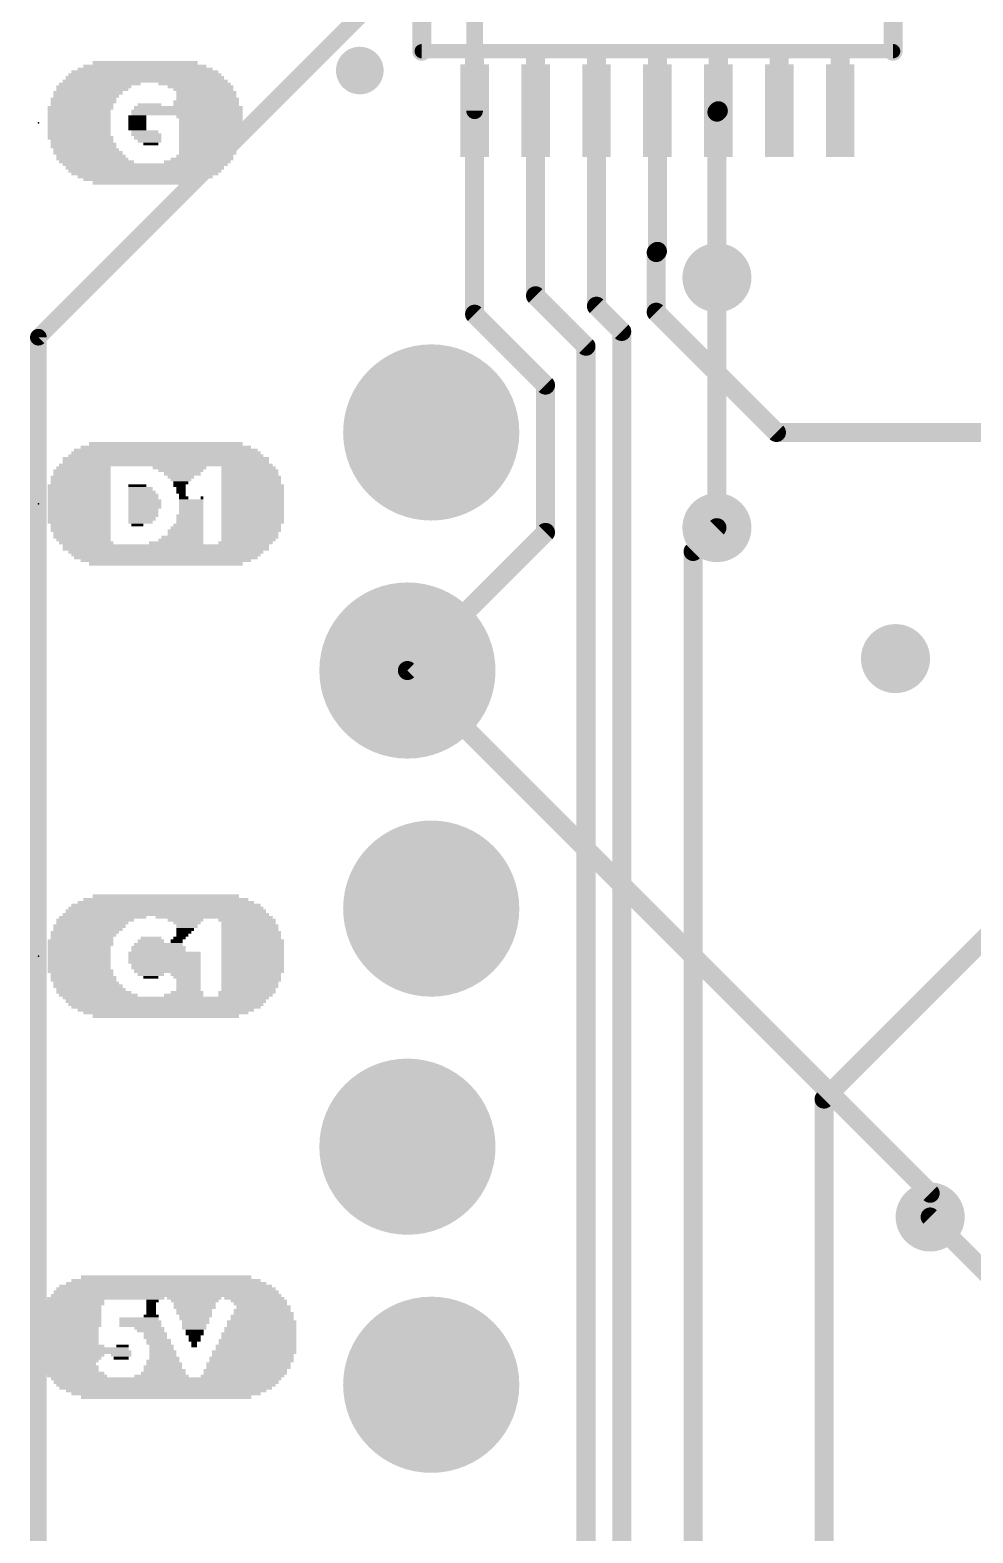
# Model space of a CAD drawing. Extents: x -23 to 84, y -8 to 75.
# Drawn here: x 14.9 to 24.96, y 27.63 to 43.66 of the extents above; entities that cross this region are included whole.
import ezdxf

# ---------------------------------------------------------------- set-up
doc = ezdxf.new("R2010")
doc.units = 0
for name, color, linetype in [('1', 12, 'CONTINUOUS'), ('16', 132, 'CONTINUOUS'), ('17', 110, 'CONTINUOUS'), ('18', 110, 'CONTINUOUS'), ('21', 253, 'CONTINUOUS'), ('23', 53, 'CONTINUOUS'), ('51', 253, 'CONTINUOUS')]:
    doc.layers.add(name, color=color, linetype=linetype)

# ---------------------------------------------------------------- blocks, each defined once
blk = doc.blocks.new('RECT')
blk.add_solid([(-0.5, -0.5), (0.5, -0.5), (-0.5, 0.5), (0.5, 0.5)])
blk = doc.blocks.new('ROUNDP')
at = {"const_width": 0.5}
blk.add_lwpolyline([(0, -0.25, 1), (0, 0.25, 1), (0, -0.25)], format="xyb", dxfattribs=at)
blk = doc.blocks.new('ROUNDV')
at = {"const_width": 0.5}
blk.add_lwpolyline([(0, -0.25, 1), (0, 0.25, 1), (0, -0.25)], format="xyb", dxfattribs=at)

msp = doc.modelspace()

# ---------------------------------------------------------------- linework, layer by layer
at = {"layer": '1'}
for points, const_width in [([(14.986, 40.386), (20.94, 46.34)], 0.1778), ([(19.64, 42.8022), (19.64, 43.77)], 0.1778), ([(19.64, 42.8022), (19.64, 40.6312)], 0.2032), ([(20.29, 42.8022), (20.29, 40.8278)], 0.2032), ([(20.94, 42.8022), (20.94, 40.7166)], 0.2032), ([(21.59, 41.302), (21.59, 42.8022)], 0.2032), ([(22.225, 42.7872), (22.24, 42.8022)], 0.2032), ([(22.225, 41.021), (22.225, 42.7872)], 0.2032), ([(21.5773, 41.2893), (21.59, 41.302)], 0.2032), ([(21.5773, 40.6527), (21.5773, 41.2893)], 0.2032), ([(20.29, 40.8278), (20.828, 40.2898)], 0.2032), ([(19.64, 40.6312), (20.3962, 39.875)], 0.2032), ([(20.94, 40.7166), (21.209, 40.4476)], 0.2032), ([(22.86, 39.37), (21.5773, 40.6527)], 0.2032), ([(14.986, 19.812), (14.986, 40.386)], 0.1778), ([(21.209, 40.4476), (21.209, 10.922)], 0.2032), ([(20.828, 40.2898), (20.828, 13.335)], 0.2032), ([(20.3962, 39.875), (20.3962, 38.3032)], 0.2032), ([(27.94, 39.37), (22.86, 39.37)], 0.2032), ([(20.3962, 38.3032), (18.923, 36.83)], 0.2032), ([(21.971, 38.1), (22.225, 38.354)], 0.2032), ([(21.971, 22.098), (21.971, 38.1)], 0.2032), ([(25.4, 34.29), (23.368, 32.258)], 0.2032), ([(23.368, 32.258), (23.368, 10.668)], 0.2032), ([(24.5, 31), (25.4, 30.1)], 0.2032)]:
    msp.add_lwpolyline(points, dxfattribs=dict(at, const_width=const_width))
for points, const_width in [([(19.6908, 42.8022, 1), (19.5892, 42.8022)], 0.1016), ([(19.5955, 42.8022, 1), (19.6845, 42.8022)], 0.0889), ([(20.3408, 42.8022, 1), (20.2392, 42.8022)], 0.1016), ([(20.9908, 42.8022, 1), (20.8892, 42.8022)], 0.1016), ([(21.6408, 42.8022, 1), (21.5392, 42.8022)], 0.1016), ([(22.2758, 42.7872, 1), (22.1742, 42.7872)], 0.1016), ([(22.1891, 42.8231, 1), (22.2609, 42.7513)], 0.1016), ([(22.2759, 42.7663, 1), (22.2041, 42.8381)], 0.1016), ([(21.6281, 41.2893, 1), (21.5265, 41.2893)], 0.1016), ([(21.5414, 41.3252, 1), (21.6132, 41.2534)], 0.1016), ([(21.6259, 41.2661, 1), (21.5541, 41.3379)], 0.1016), ([(21.5392, 41.302, 1), (21.6408, 41.302)], 0.1016), ([(22.1742, 41.021, 1), (22.2758, 41.021)], 0.1016), ([(20.3259, 40.8637, 1), (20.2541, 40.7919)], 0.1016), ([(19.6759, 40.6671, 1), (19.6041, 40.5953)], 0.1016), ([(20.2392, 40.8278, 1), (20.3408, 40.8278)], 0.1016), ([(20.9759, 40.7526, 1), (20.9041, 40.6807)], 0.1016), ([(20.8892, 40.7166, 1), (20.9908, 40.7166)], 0.1016), ([(21.6132, 40.6886, 1), (21.5414, 40.6168)], 0.1016), ([(19.5892, 40.6312, 1), (19.6908, 40.6312)], 0.1016), ([(21.5265, 40.6527, 1), (21.6281, 40.6527)], 0.1016), ([(15.0305, 40.386, 1), (14.9416, 40.386)], 0.0889), ([(14.9546, 40.4174, 1), (15.0174, 40.3546)], 0.0889), ([(21.2598, 40.4476, 1), (21.1582, 40.4476)], 0.1016), ([(21.1731, 40.4117, 1), (21.2449, 40.4836)], 0.1016), ([(20.8788, 40.2898, 1), (20.7772, 40.2898)], 0.1016), ([(20.7921, 40.2539, 1), (20.8639, 40.3257)], 0.1016), ([(20.447, 39.875, 1), (20.3454, 39.875)], 0.1016), ([(20.3603, 39.8391, 1), (20.4321, 39.9109)], 0.1016), ([(22.86, 39.4208, 1), (22.86, 39.3192)], 0.1016), ([(22.8241, 39.3341, 1), (22.8959, 39.4059)], 0.1016), ([(20.3454, 38.3032, 1), (20.447, 38.3032)], 0.1016), ([(20.4321, 38.2673, 1), (20.3603, 38.3391)], 0.1016), ([(22.2609, 38.3181, 1), (22.1891, 38.3899)], 0.1016), ([(22.0218, 38.1, 1), (21.9202, 38.1)], 0.1016), ([(21.9351, 38.1359, 1), (22.0069, 38.0641)], 0.1016), ([(18.8871, 36.8659, 1), (18.9589, 36.7941)], 0.1016), ([(23.4188, 32.258, 1), (23.3172, 32.258)], 0.1016), ([(23.3321, 32.2939, 1), (23.4039, 32.2221)], 0.1016), ([(24.5359, 31.0359, 1), (24.4641, 30.9641)], 0.1016)]:
    msp.add_lwpolyline(points, format="xyb", dxfattribs=dict(at, const_width=const_width))
at = {"layer": '16', "const_width": 0.2032}
for points in [[(22.225, 38.354), (22.225, 41.021)], [(18.923, 36.83), (24.5, 31.253)], [(24.5, 31.253), (24.5, 31)]]:
    msp.add_lwpolyline(points, dxfattribs=at)
at = {"layer": '16', "const_width": 0.1016}
for points in [[(22.2758, 41.021, 1), (22.1742, 41.021)], [(22.1742, 38.354, 1), (22.2758, 38.354)], [(18.9589, 36.8659, 1), (18.8871, 36.7941)], [(24.5508, 31.253, 1), (24.4492, 31.253)], [(24.4641, 31.2171, 1), (24.5359, 31.2889)], [(24.4492, 31, 1), (24.5508, 31)]]:
    msp.add_lwpolyline(points, format="xyb", dxfattribs=at)
at = {"layer": '21', "const_width": 0.2032}
for points in [[(19.0754, 43.4372), (19.0754, 48.0028)], [(24.1046, 48.0028), (24.1046, 43.4372)]]:
    msp.add_lwpolyline(points, dxfattribs=at)
at = {"layer": '21'}
for points, const_width in [([(18.415, 43.1038, 1), (18.415, 43.3578, 1), (18.415, 43.1038)], 0.254), ([(19.0246, 43.4372, 1), (19.1262, 43.4372)], 0.1016), ([(24.0538, 43.4372, 1), (24.1554, 43.4372)], 0.1016)]:
    msp.add_lwpolyline(points, format="xyb", dxfattribs=dict(at, const_width=const_width))
at = {"layer": '23'}
for p in [(14.986, 42.672), (14.986, 38.608), (14.986, 33.782)]:
    msp.add_point(p, dxfattribs=at)
at = {"layer": '51', "const_width": 0.1524}
msp.add_lwpolyline([(19.0754, 43.4372), (24.1046, 43.4372)], dxfattribs=at)
at = {"layer": '51', "const_width": 0.0762}
for points in [[(19.0754, 43.4753, 1), (19.0754, 43.3991)], [(24.1046, 43.3991, 1), (24.1046, 43.4753)]]:
    msp.add_lwpolyline(points, format="xyb", dxfattribs=at)

# ---------------------------------------------------------------- block references
at = {"layer": '1', "xscale": 0.3048, "yscale": 0.9906}
for p in [(19.64, 42.8022), (20.29, 42.8022), (20.94, 42.8022), (21.59, 42.8022), (22.24, 42.8022), (22.89, 42.8022), (23.54, 42.8022)]:
    msp.add_blockref('RECT', p, dxfattribs=at)
at = {"layer": '17', "xscale": 1.8796, "yscale": 1.8796}
for p in [(19.177, 39.37), (19.177, 39.37), (18.923, 36.83), (18.923, 36.83), (19.177, 34.29), (19.177, 34.29), (18.923, 31.75), (18.923, 31.75), (19.177, 29.21), (19.177, 29.21)]:
    msp.add_blockref('ROUNDP', p, dxfattribs=at)
at = {"layer": '18', "xscale": 0.7366, "yscale": 0.7366}
for p in [(22.225, 41.021), (22.225, 41.021), (22.225, 38.354), (22.225, 38.354), (24.13, 36.957), (24.13, 36.957), (24.5, 31), (24.5, 31)]:
    msp.add_blockref('ROUNDV', p, dxfattribs=at)
at = {"layer": '21'}
for p, xscale, yscale in [((16.121, 43.277), 1.31, 0.03), ((16.126, 43.312), 1.12, 0.04), ((16.126, 43.117), 1.76, 0.03), ((16.121, 43.152), 1.69, 0.04), ((16.121, 43.187), 1.63, 0.03), ((16.121, 43.217), 1.57, 0.03), ((16.126, 43.247), 1.44, 0.03), ((15.516, 42.992), 0.74, 0.04), ((15.496, 42.957), 0.7, 0.03), ((15.576, 43.057), 0.8, 0.03), ((15.561, 43.027), 0.77, 0.03), ((15.641, 43.087), 0.87, 0.03), ((16.651, 43.087), 0.77, 0.03), ((16.716, 43.057), 0.7, 0.03), ((16.746, 43.027), 0.64, 0.03), ((16.776, 42.992), 0.64, 0.04), ((16.776, 42.957), 0.64, 0.03), ((15.436, 42.832), 0.7, 0.04), ((15.421, 42.797), 0.67, 0.03), ((15.466, 42.927), 0.7, 0.03), ((15.466, 42.897), 0.7, 0.03), ((15.451, 42.867), 0.67, 0.03), ((16.571, 42.797), 1.19, 0.03), ((16.586, 42.832), 1.16, 0.04), ((16.171, 42.867), 0.25, 0.03), ((16.776, 42.897), 0.7, 0.03), ((16.776, 42.867), 0.7, 0.03), ((16.791, 42.927), 0.67, 0.03), ((15.421, 42.767), 0.67, 0.03), ((15.421, 42.737), 0.67, 0.03), ((15.421, 42.707), 0.67, 0.03), ((15.421, 42.672), 0.67, 0.04), ((15.421, 42.637), 0.67, 0.03), ((16.041, 42.737), 0.19, 0.03), ((16.041, 42.707), 0.19, 0.03), ((16.041, 42.672), 0.19, 0.04), ((16.041, 42.637), 0.19, 0.03), ((16.571, 42.767), 1.19, 0.03), ((16.811, 42.737), 0.71, 0.03), ((16.826, 42.707), 0.68, 0.03), ((16.826, 42.672), 0.68, 0.04), ((16.826, 42.637), 0.68, 0.03), ((15.421, 42.607), 0.67, 0.03), ((15.421, 42.577), 0.67, 0.03), ((15.421, 42.547), 0.67, 0.03), ((15.436, 42.512), 0.7, 0.04), ((15.451, 42.477), 0.67, 0.03), ((16.041, 42.607), 0.19, 0.03), ((16.121, 42.577), 0.29, 0.03), ((16.136, 42.547), 0.32, 0.03), ((16.151, 42.512), 0.29, 0.04), ((16.171, 42.477), 0.25, 0.03), ((16.826, 42.607), 0.68, 0.03), ((16.826, 42.577), 0.68, 0.03), ((16.826, 42.547), 0.68, 0.03), ((16.826, 42.512), 0.68, 0.04), ((16.806, 42.477), 0.64, 0.03), ((15.466, 42.447), 0.7, 0.03), ((15.466, 42.417), 0.7, 0.03), ((15.496, 42.387), 0.7, 0.03), ((15.516, 42.352), 0.74, 0.04), ((15.546, 42.317), 0.74, 0.03), ((16.186, 42.447), 0.16, 0.03), ((16.761, 42.317), 0.61, 0.03), ((16.806, 42.447), 0.64, 0.03), ((16.806, 42.417), 0.64, 0.03), ((16.791, 42.387), 0.61, 0.03), ((16.791, 42.352), 0.61, 0.04), ((15.561, 42.287), 0.77, 0.03), ((15.606, 42.257), 0.8, 0.03), ((16.126, 42.227), 1.76, 0.03), ((16.121, 42.192), 1.69, 0.04), ((16.121, 42.157), 1.63, 0.03), ((16.681, 42.257), 0.71, 0.03), ((16.731, 42.287), 0.67, 0.03), ((16.121, 42.127), 1.57, 0.03), ((16.126, 42.097), 1.44, 0.03), ((16.121, 42.067), 1.31, 0.03), ((16.126, 42.032), 1.12, 0.04), ((16.346, 39.123), 2.08, 0.03), ((16.346, 39.153), 2.02, 0.03), ((16.346, 39.183), 1.96, 0.03), ((16.346, 39.213), 1.82, 0.03), ((16.346, 39.248), 1.64, 0.04), ((15.451, 38.963), 0.61, 0.03), ((15.466, 38.993), 0.58, 0.03), ((16.346, 39.023), 2.28, 0.03), ((16.346, 39.088), 2.2, 0.04), ((16.346, 39.053), 2.2, 0.03), ((16.491, 38.993), 0.57, 0.03), ((16.506, 38.963), 0.48, 0.03), ((17.226, 38.993), 0.58, 0.03), ((17.241, 38.963), 0.61, 0.03), ((15.421, 38.803), 0.67, 0.03), ((15.436, 38.893), 0.64, 0.03), ((15.436, 38.863), 0.64, 0.03), ((15.436, 38.833), 0.64, 0.03), ((15.451, 38.928), 0.61, 0.04), ((16.041, 38.803), 0.19, 0.03), ((16.521, 38.928), 0.39, 0.04), ((16.506, 38.893), 0.28, 0.03), ((16.506, 38.863), 0.22, 0.03), ((16.506, 38.833), 0.16, 0.03), ((16.491, 38.803), 0.13, 0.03), ((17.241, 38.928), 0.61, 0.04), ((17.256, 38.893), 0.64, 0.03), ((17.256, 38.863), 0.64, 0.03), ((17.256, 38.833), 0.64, 0.03), ((17.271, 38.803), 0.67, 0.03), ((15.421, 38.768), 0.67, 0.04), ((15.421, 38.733), 0.67, 0.03), ((15.421, 38.703), 0.67, 0.03), ((15.421, 38.673), 0.67, 0.03), ((15.421, 38.643), 0.67, 0.03), ((16.076, 38.768), 0.26, 0.04), ((16.091, 38.733), 0.29, 0.03), ((16.106, 38.703), 0.32, 0.03), ((16.106, 38.673), 0.32, 0.03), ((16.121, 38.643), 0.35, 0.03), ((16.506, 38.768), 0.1, 0.04), ((16.506, 38.733), 0.1, 0.03), ((16.521, 38.703), 0.07, 0.03), ((16.536, 38.673), 0.1, 0.03), ((16.616, 38.643), 0.26, 0.03), ((16.731, 38.673), 0.03, 0.03), ((17.271, 38.768), 0.67, 0.04), ((17.271, 38.733), 0.67, 0.03), ((17.271, 38.703), 0.67, 0.03), ((17.271, 38.673), 0.67, 0.03), ((17.271, 38.643), 0.67, 0.03), ((15.421, 38.608), 0.67, 0.04), ((15.421, 38.573), 0.67, 0.03), ((15.421, 38.543), 0.67, 0.03), ((15.421, 38.513), 0.67, 0.03), ((15.421, 38.483), 0.67, 0.03), ((16.121, 38.608), 0.35, 0.04), ((16.121, 38.573), 0.35, 0.03), ((16.106, 38.543), 0.32, 0.03), ((16.106, 38.513), 0.32, 0.03), ((16.106, 38.483), 0.32, 0.03), ((16.601, 38.483), 0.29, 0.03), ((16.616, 38.608), 0.26, 0.04), ((16.616, 38.573), 0.26, 0.03), ((16.616, 38.543), 0.26, 0.03), ((16.616, 38.513), 0.26, 0.03), ((17.271, 38.608), 0.67, 0.04), ((17.271, 38.573), 0.67, 0.03), ((17.271, 38.543), 0.67, 0.03), ((17.271, 38.513), 0.67, 0.03), ((17.271, 38.483), 0.67, 0.03), ((15.421, 38.448), 0.67, 0.04), ((15.421, 38.413), 0.67, 0.03), ((15.436, 38.383), 0.64, 0.03), ((15.436, 38.353), 0.64, 0.03), ((15.436, 38.323), 0.64, 0.03), ((16.091, 38.448), 0.29, 0.04), ((16.076, 38.413), 0.26, 0.03), ((16.041, 38.383), 0.13, 0.03), ((16.556, 38.323), 0.38, 0.03), ((16.571, 38.353), 0.35, 0.03), ((16.586, 38.383), 0.32, 0.03), ((16.601, 38.448), 0.29, 0.04), ((16.601, 38.413), 0.29, 0.03), ((17.271, 38.448), 0.67, 0.04), ((17.271, 38.413), 0.67, 0.03), ((17.256, 38.383), 0.64, 0.03), ((17.256, 38.353), 0.64, 0.03), ((17.256, 38.323), 0.64, 0.03), ((15.451, 38.288), 0.61, 0.04), ((15.451, 38.253), 0.61, 0.03), ((15.466, 38.223), 0.58, 0.03), ((15.496, 38.193), 0.58, 0.03), ((16.346, 38.163), 2.2, 0.03), ((16.456, 38.193), 0.58, 0.03), ((16.506, 38.223), 0.48, 0.03), ((16.521, 38.253), 0.45, 0.03), ((16.556, 38.288), 0.38, 0.04), ((17.196, 38.193), 0.58, 0.03), ((17.241, 38.288), 0.61, 0.04), ((17.241, 38.253), 0.61, 0.03), ((17.226, 38.223), 0.58, 0.03), ((16.346, 38.128), 2.2, 0.04), ((16.346, 38.093), 2.08, 0.03), ((16.346, 38.063), 2.02, 0.03), ((16.346, 38.033), 1.96, 0.03), ((16.346, 38.003), 1.82, 0.03), ((16.346, 37.968), 1.64, 0.04), ((16.346, 34.327), 2.02, 0.03), ((16.346, 34.357), 1.88, 0.03), ((16.346, 34.387), 1.76, 0.03), ((16.346, 34.422), 1.56, 0.04), ((15.591, 34.167), 0.83, 0.03), ((15.671, 34.197), 0.93, 0.03), ((16.346, 34.227), 2.2, 0.03), ((16.346, 34.262), 2.14, 0.04), ((16.346, 34.297), 2.08, 0.03), ((16.861, 34.197), 1.25, 0.03), ((16.556, 34.167), 0.38, 0.03), ((17.211, 34.167), 0.61, 0.03), ((15.481, 34.037), 0.73, 0.03), ((15.466, 34.007), 0.7, 0.03), ((15.451, 33.977), 0.67, 0.03), ((15.531, 34.102), 0.77, 0.04), ((15.516, 34.067), 0.74, 0.03), ((15.561, 34.137), 0.77, 0.03), ((16.186, 33.977), 0.22, 0.03), ((16.571, 34.137), 0.29, 0.03), ((16.491, 33.977), 0.13, 0.03), ((16.571, 34.102), 0.23, 0.04), ((16.551, 34.067), 0.19, 0.03), ((16.536, 34.037), 0.16, 0.03), ((16.521, 34.007), 0.13, 0.03), ((17.226, 34.137), 0.58, 0.03), ((17.241, 34.102), 0.61, 0.04), ((17.241, 34.067), 0.61, 0.03), ((17.256, 34.037), 0.64, 0.03), ((17.256, 34.007), 0.64, 0.03), ((17.256, 33.977), 0.64, 0.03), ((15.436, 33.942), 0.7, 0.04), ((15.436, 33.907), 0.7, 0.03), ((15.421, 33.877), 0.67, 0.03), ((15.421, 33.847), 0.67, 0.03), ((15.421, 33.817), 0.67, 0.03), ((16.331, 33.817), 0.77, 0.03), ((16.266, 33.877), 0.58, 0.03), ((16.266, 33.847), 0.58, 0.03), ((16.266, 33.907), 0.52, 0.03), ((16.186, 33.942), 0.28, 0.04), ((16.461, 33.942), 0.13, 0.04), ((17.271, 33.942), 0.67, 0.04), ((17.271, 33.907), 0.67, 0.03), ((17.271, 33.877), 0.67, 0.03), ((17.271, 33.847), 0.67, 0.03), ((17.271, 33.817), 0.67, 0.03), ((15.421, 33.782), 0.67, 0.04), ((15.421, 33.747), 0.67, 0.03), ((15.421, 33.717), 0.67, 0.03), ((15.421, 33.687), 0.67, 0.03), ((15.421, 33.657), 0.67, 0.03), ((16.331, 33.782), 0.77, 0.04), ((16.331, 33.747), 0.77, 0.03), ((16.331, 33.717), 0.77, 0.03), ((16.346, 33.687), 0.74, 0.03), ((16.346, 33.657), 0.74, 0.03), ((17.271, 33.782), 0.67, 0.04), ((17.271, 33.747), 0.67, 0.03), ((17.271, 33.717), 0.67, 0.03), ((17.271, 33.687), 0.67, 0.03), ((17.271, 33.657), 0.67, 0.03), ((15.436, 33.622), 0.7, 0.04), ((15.451, 33.587), 0.67, 0.03), ((15.466, 33.557), 0.7, 0.03), ((15.466, 33.527), 0.7, 0.03), ((15.496, 33.497), 0.7, 0.03), ((16.361, 33.622), 0.71, 0.04), ((16.186, 33.587), 0.28, 0.03), ((16.186, 33.557), 0.16, 0.03), ((16.556, 33.587), 0.32, 0.03), ((16.571, 33.557), 0.29, 0.03), ((16.586, 33.527), 0.26, 0.03), ((16.586, 33.497), 0.26, 0.03), ((17.271, 33.622), 0.67, 0.04), ((17.256, 33.587), 0.64, 0.03), ((17.256, 33.557), 0.64, 0.03), ((17.256, 33.527), 0.64, 0.03), ((17.241, 33.497), 0.61, 0.03), ((15.516, 33.462), 0.74, 0.04), ((15.546, 33.427), 0.74, 0.03), ((15.576, 33.397), 0.8, 0.03), ((15.626, 33.367), 0.84, 0.03), ((16.346, 33.337), 2.2, 0.03), ((16.536, 33.367), 0.42, 0.03), ((16.571, 33.397), 0.35, 0.03), ((16.586, 33.462), 0.26, 0.04), ((16.586, 33.427), 0.26, 0.03), ((17.211, 33.397), 0.61, 0.03), ((17.196, 33.367), 0.58, 0.03), ((17.241, 33.462), 0.61, 0.04), ((17.226, 33.427), 0.58, 0.03), ((16.346, 33.302), 2.14, 0.04), ((16.346, 33.267), 2.08, 0.03), ((16.346, 33.237), 2.02, 0.03), ((16.346, 33.207), 1.88, 0.03), ((16.346, 33.177), 1.76, 0.03), ((16.346, 33.142), 1.56, 0.04), ((16.349, 30.293), 2.14, 0.03), ((16.349, 30.323), 2.02, 0.03), ((16.349, 30.358), 1.82, 0.04), ((15.704, 30.133), 1.25, 0.03), ((16.349, 30.163), 2.46, 0.03), ((16.349, 30.198), 2.4, 0.04), ((16.349, 30.233), 2.34, 0.03), ((16.344, 30.263), 2.27, 0.03), ((16.649, 30.133), 0.58, 0.03), ((17.289, 30.133), 0.64, 0.03), ((15.324, 29.973), 0.67, 0.03), ((15.339, 30.038), 0.64, 0.04), ((15.339, 30.003), 0.64, 0.03), ((15.369, 30.103), 0.64, 0.03), ((15.369, 30.073), 0.64, 0.03), ((16.204, 30.103), 0.13, 0.03), ((16.189, 30.073), 0.1, 0.03), ((16.189, 30.038), 0.1, 0.04), ((16.189, 30.003), 0.1, 0.03), ((16.189, 29.973), 0.1, 0.03), ((16.654, 30.103), 0.51, 0.03), ((16.654, 30.073), 0.45, 0.03), ((16.654, 30.038), 0.45, 0.04), ((16.649, 30.003), 0.38, 0.03), ((16.649, 29.973), 0.38, 0.03), ((17.339, 30.103), 0.6, 0.03), ((17.354, 30.073), 0.57, 0.03), ((17.374, 30.003), 0.61, 0.03), ((17.389, 29.973), 0.64, 0.03), ((17.389, 30.038), 0.58, 0.04), ((15.309, 29.878), 0.7, 0.04), ((15.309, 29.843), 0.7, 0.03), ((15.294, 29.813), 0.67, 0.03), ((15.324, 29.943), 0.67, 0.03), ((15.324, 29.913), 0.67, 0.03), ((16.059, 29.913), 0.42, 0.03), ((16.074, 29.878), 0.45, 0.04), ((16.074, 29.843), 0.45, 0.03), ((16.169, 29.813), 0.32, 0.03), ((16.189, 29.943), 0.16, 0.03), ((16.664, 29.943), 0.35, 0.03), ((16.649, 29.913), 0.32, 0.03), ((16.664, 29.878), 0.29, 0.04), ((16.649, 29.843), 0.26, 0.03), ((16.649, 29.813), 0.26, 0.03), ((17.354, 29.813), 0.77, 0.03), ((17.369, 29.878), 0.74, 0.04), ((17.369, 29.843), 0.74, 0.03), ((17.374, 29.943), 0.67, 0.03), ((17.374, 29.913), 0.67, 0.03), ((15.294, 29.783), 0.67, 0.03), ((15.294, 29.753), 0.67, 0.03), ((15.294, 29.718), 0.67, 0.04), ((15.294, 29.683), 0.67, 0.03), ((15.294, 29.653), 0.67, 0.03), ((16.184, 29.783), 0.29, 0.03), ((16.234, 29.753), 0.25, 0.03), ((16.234, 29.718), 0.25, 0.04), ((16.269, 29.683), 0.26, 0.03), ((16.269, 29.653), 0.26, 0.03), ((16.654, 29.783), 0.19, 0.03), ((16.654, 29.753), 0.19, 0.03), ((16.654, 29.718), 0.13, 0.04), ((16.654, 29.683), 0.13, 0.03), ((16.649, 29.653), 0.06, 0.03), ((17.324, 29.683), 0.83, 0.03), ((17.324, 29.653), 0.83, 0.03), ((17.339, 29.753), 0.8, 0.03), ((17.339, 29.718), 0.8, 0.04), ((17.354, 29.783), 0.77, 0.03), ((15.324, 29.623), 0.73, 0.03), ((15.454, 29.593), 0.99, 0.03), ((15.469, 29.558), 1.02, 0.04), ((15.339, 29.523), 0.7, 0.03), ((15.324, 29.493), 0.67, 0.03), ((15.869, 29.523), 0.22, 0.03), ((15.869, 29.493), 0.16, 0.03), ((15.884, 29.623), 0.13, 0.03), ((16.299, 29.623), 0.26, 0.03), ((16.299, 29.593), 0.26, 0.03), ((16.314, 29.558), 0.29, 0.04), ((16.314, 29.523), 0.29, 0.03), ((16.329, 29.493), 0.32, 0.03), ((16.649, 29.623), 0.06, 0.03), ((17.259, 29.493), 0.9, 0.03), ((17.289, 29.558), 0.9, 0.04), ((17.274, 29.523), 0.87, 0.03), ((17.309, 29.623), 0.86, 0.03), ((17.309, 29.593), 0.86, 0.03), ((15.309, 29.463), 0.64, 0.03), ((15.309, 29.433), 0.58, 0.03), ((15.324, 29.398), 0.61, 0.04), ((15.339, 29.363), 0.58, 0.03), ((15.369, 29.333), 0.64, 0.03), ((16.319, 29.333), 0.48, 0.03), ((16.314, 29.398), 0.41, 0.04), ((16.334, 29.363), 0.45, 0.03), ((16.314, 29.463), 0.35, 0.03), ((16.329, 29.433), 0.38, 0.03), ((17.194, 29.363), 0.89, 0.03), ((17.194, 29.333), 0.89, 0.03), ((17.229, 29.433), 0.9, 0.03), ((17.229, 29.398), 0.9, 0.04), ((17.259, 29.463), 0.9, 0.03), ((15.399, 29.303), 0.64, 0.03), ((16.349, 29.273), 2.46, 0.03), ((16.349, 29.238), 2.4, 0.04), ((16.349, 29.203), 2.34, 0.03), ((16.344, 29.173), 2.27, 0.03), ((16.299, 29.303), 0.58, 0.03), ((17.164, 29.303), 0.89, 0.03), ((16.349, 29.143), 2.14, 0.03), ((16.349, 29.113), 2.02, 0.03), ((16.349, 29.078), 1.82, 0.04)]:
    msp.add_blockref('RECT', p, dxfattribs=dict(at, xscale=xscale, yscale=yscale))
at = {"layer": '51', "xscale": 0.2032, "yscale": 0.8382}
for p in [(19.64, 43.0181), (20.29, 43.0181), (20.94, 43.0181), (21.59, 43.0181), (22.24, 43.0181), (22.89, 43.0181), (23.54, 43.0181)]:
    msp.add_blockref('RECT', p, dxfattribs=at)
at = {"layer": '51', "xscale": 0.508, "yscale": 0.508, "rotation": 270}
for p in [(19.05, 39.37), (19.05, 36.83), (19.05, 34.29), (19.05, 31.75), (19.05, 29.21)]:
    msp.add_blockref('RECT', p, dxfattribs=at)

doc.saveas('drawing.dxf')
